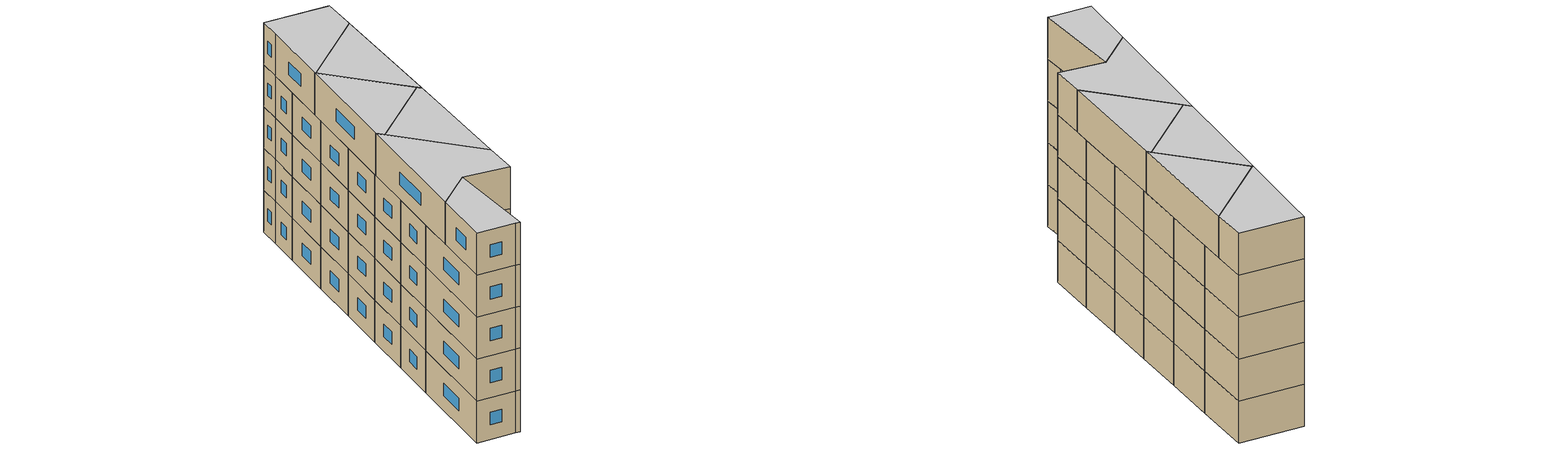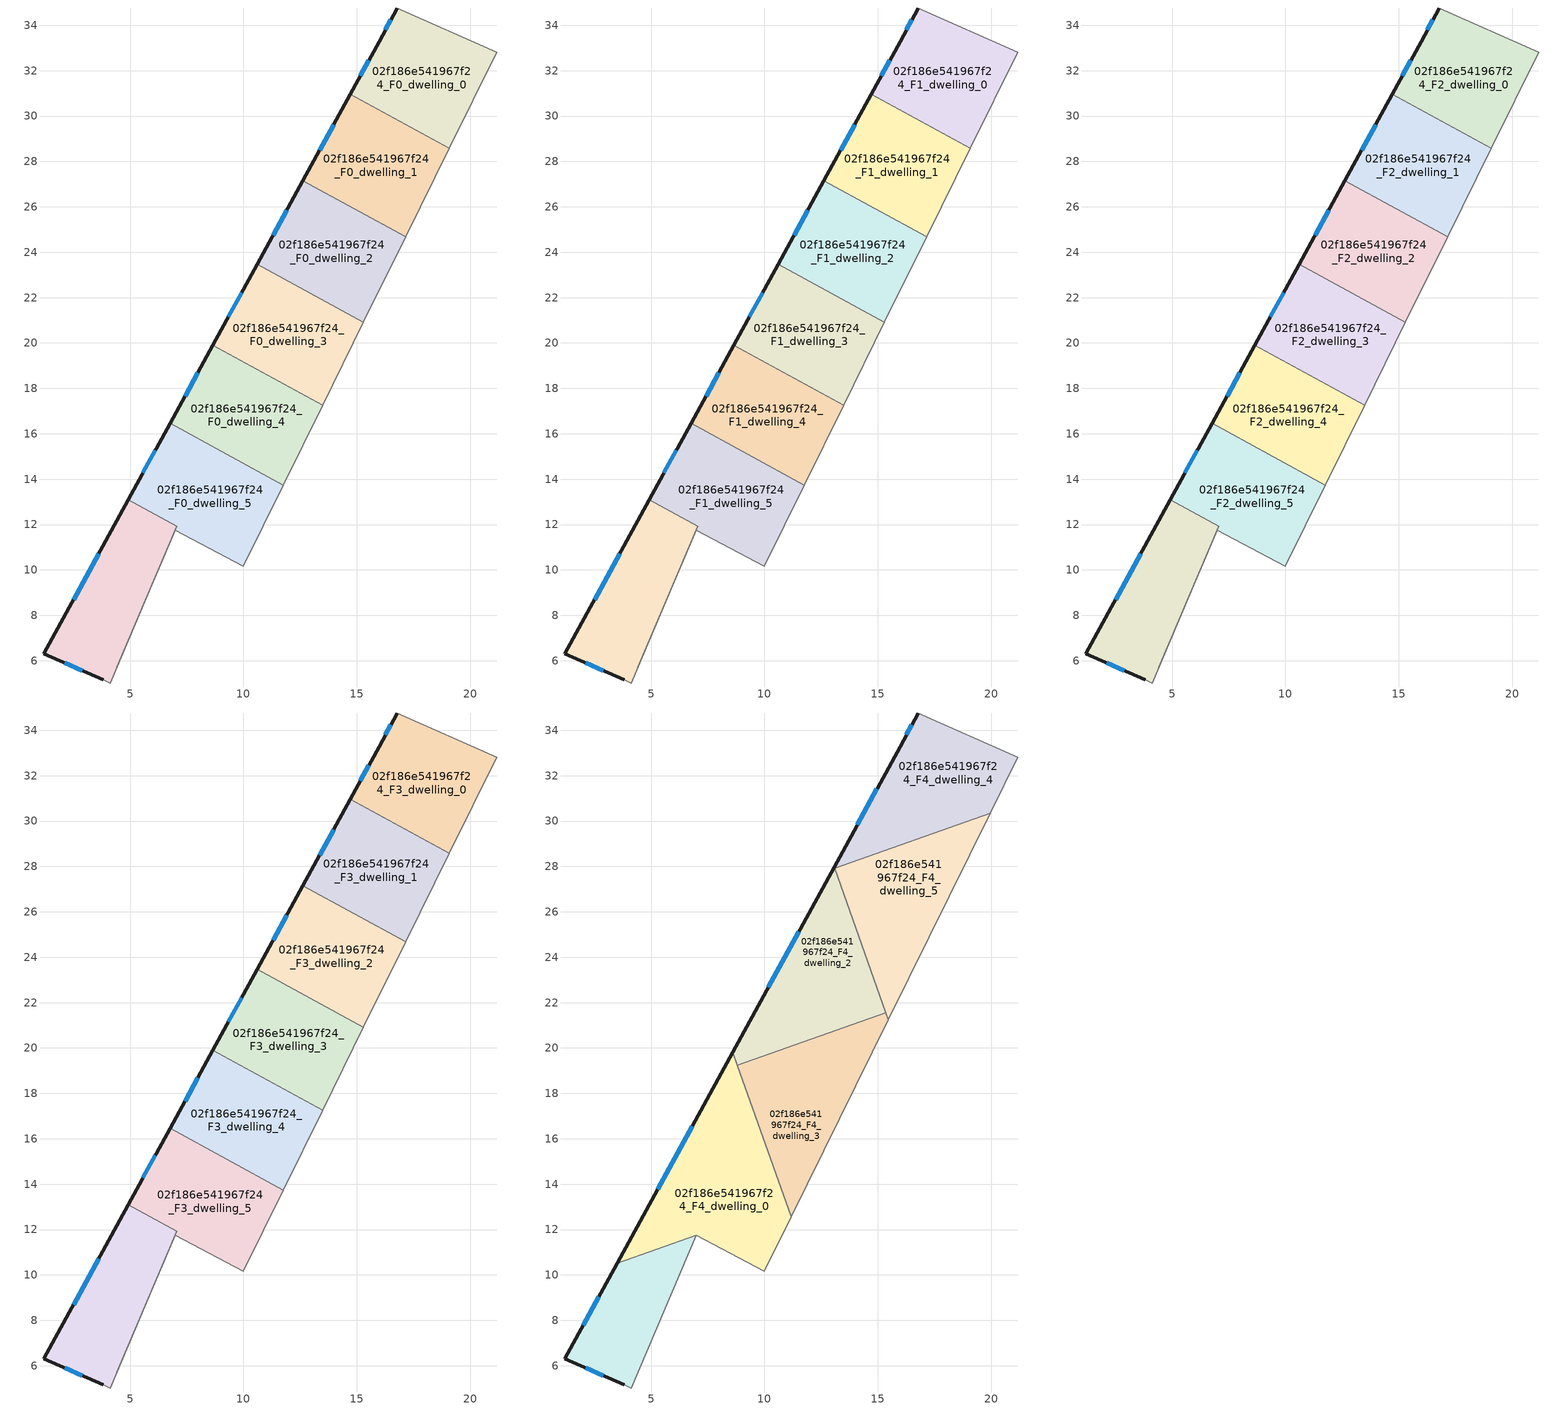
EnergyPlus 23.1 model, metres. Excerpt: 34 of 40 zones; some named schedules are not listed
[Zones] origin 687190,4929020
02f186e541967f24_F0_dwelling_0
 floor ground (EU_floor_Construction): 21.16,32.8 19.07,28.58 14.71,30.96 15.97,33.27 16.79,34.76 z0
 wall outside (EU_wall_Construction): 16.79,34.76 15.97,33.27 14.71,30.96 z0:3
 wall adiabatic (EU_wall_Construction): 19.07,28.58 21.16,32.8 16.79,34.76 z0:3
 wall to 02f186e541967f24_F0_dwelling_1 (EU_wall_Construction): 14.71,30.96 19.07,28.58 z0:3
 window (EU_Window_Construction): 15.53,32.46 15.15,31.77 / 16.5,34.24 16.26,33.8 z1.05:1.95
02f186e541967f24_F0_dwelling_1
 floor ground (EU_floor_Construction): 19.07,28.58 17.14,24.67 12.62,27.15 14.71,30.96 z0
 wall outside (EU_wall_Construction): 14.71,30.96 12.62,27.15 z0:3
 wall to 02f186e541967f24_F0_dwelling_2 (EU_wall_Construction): 12.62,27.15 17.14,24.67 z0:3
 wall adiabatic (EU_wall_Construction): 17.14,24.67 19.07,28.58 z0:3
 window (EU_Window_Construction): 13.98,29.63 13.35,28.49 z1.05:1.95
02f186e541967f24_F0_dwelling_2
 floor ground (EU_floor_Construction): 17.14,24.67 15.29,20.91 10.6,23.47 12.62,27.15 z0
 wall outside (EU_wall_Construction): 12.62,27.15 10.6,23.47 z0:3
 wall to 02f186e541967f24_F0_dwelling_3 (EU_wall_Construction): 10.6,23.47 15.29,20.91 z0:3
 wall adiabatic (EU_wall_Construction): 15.29,20.91 17.14,24.67 z0:3
 window (EU_Window_Construction): 11.91,25.86 11.31,24.76 z1.05:1.95
02f186e541967f24_F0_dwelling_3
 floor ground (EU_floor_Construction): 15.29,20.91 13.49,17.26 8.65,19.91 10.6,23.47 z0
 wall outside (EU_wall_Construction): 10.6,23.47 8.65,19.91 z0:3
 wall to 02f186e541967f24_F0_dwelling_4 (EU_wall_Construction): 8.65,19.91 13.49,17.26 z0:3
 wall adiabatic (EU_wall_Construction): 13.49,17.26 15.29,20.91 z0:3
 window (EU_Window_Construction): 9.92,22.22 9.34,21.15 z1.05:1.95
02f186e541967f24_F0_dwelling_4
 floor ground (EU_floor_Construction): 13.49,17.26 11.74,13.73 6.76,16.45 8.65,19.91 z0
 wall outside (EU_wall_Construction): 8.65,19.91 6.76,16.45 z0:3
 wall to 02f186e541967f24_F0_dwelling_5 (EU_wall_Construction): 6.76,16.45 11.74,13.73 z0:3
 wall adiabatic (EU_wall_Construction): 11.74,13.73 13.49,17.26 z0:3
 window (EU_Window_Construction): 7.99,18.69 7.43,17.66 z1.05:1.95
02f186e541967f24_F0_dwelling_5
 floor ground (EU_floor_Construction): 11.74,13.73 9.98,10.17 6.99,11.75 4.42,5.7 7.06,11.93 4.93,13.1 6.76,16.45 z0
 wall outside (EU_wall_Construction): 6.76,16.45 4.93,13.1 z0:3
 wall adiabatic (EU_wall_Construction): 7.06,11.93 4.41,5.71 / 4.42,5.7 6.99,11.75 9.98,10.17 11.74,13.73 z0:3
 wall to 02f186e541967f24_F0_dwelling_6 (EU_wall_Construction): 4.93,13.1 7.06,11.93 z0:3
 window (EU_Window_Construction): 6.12,15.28 5.57,14.27 z1.05:1.95
02f186e541967f24_F0_dwelling_6
 floor ground (EU_floor_Construction): 7.06,11.93 4.12,5.01 3.81,5.16 1.2,6.3 4.93,13.1 z0
 wall outside (EU_wall_Construction): 4.93,13.1 1.2,6.3 3.81,5.16 z0:3
 wall adiabatic (EU_wall_Construction): 3.81,5.16 4.12,5.01 7.06,11.93 z0:3
 window (EU_Window_Construction): 3.62,10.72 2.51,8.69 / 2.12,5.9 2.9,5.56 z1.05:1.95
02f186e541967f24_F1_dwelling_0
 floor to 02f186e541967f24_F0_dwelling_0 (EU_floor_Construction): 21.16,32.8 19.07,28.58 14.71,30.96 15.97,33.27 16.79,34.76 z3
 wall outside (EU_wall_Construction): 16.79,34.76 15.97,33.27 14.71,30.96 z3:6
 wall adiabatic (EU_wall_Construction): 19.07,28.58 21.16,32.8 16.79,34.76 z3:6
 wall to 02f186e541967f24_F1_dwelling_1 (EU_wall_Construction): 14.71,30.96 19.07,28.58 z3:6
 window (EU_Window_Construction): 15.53,32.46 15.15,31.77 / 16.5,34.24 16.26,33.8 z4.05:4.95
02f186e541967f24_F1_dwelling_1
 floor to 02f186e541967f24_F0_dwelling_1 (EU_floor_Construction): 19.07,28.58 17.14,24.67 12.62,27.15 14.71,30.96 z3
 wall outside (EU_wall_Construction): 14.71,30.96 12.62,27.15 z3:6
 wall to 02f186e541967f24_F1_dwelling_2 (EU_wall_Construction): 12.62,27.15 17.14,24.67 z3:6
 wall adiabatic (EU_wall_Construction): 17.14,24.67 19.07,28.58 z3:6
 window (EU_Window_Construction): 13.98,29.63 13.35,28.49 z4.05:4.95
02f186e541967f24_F1_dwelling_2
 floor to 02f186e541967f24_F0_dwelling_2 (EU_floor_Construction): 17.14,24.67 15.29,20.91 10.6,23.47 12.62,27.15 z3
 wall outside (EU_wall_Construction): 12.62,27.15 10.6,23.47 z3:6
 wall to 02f186e541967f24_F1_dwelling_3 (EU_wall_Construction): 10.6,23.47 15.29,20.91 z3:6
 wall adiabatic (EU_wall_Construction): 15.29,20.91 17.14,24.67 z3:6
 window (EU_Window_Construction): 11.91,25.86 11.31,24.76 z4.05:4.95
02f186e541967f24_F1_dwelling_3
 floor to 02f186e541967f24_F0_dwelling_3 (EU_floor_Construction): 15.29,20.91 13.49,17.26 8.65,19.91 10.6,23.47 z3
 wall outside (EU_wall_Construction): 10.6,23.47 8.65,19.91 z3:6
 wall to 02f186e541967f24_F1_dwelling_4 (EU_wall_Construction): 8.65,19.91 13.49,17.26 z3:6
 wall adiabatic (EU_wall_Construction): 13.49,17.26 15.29,20.91 z3:6
 window (EU_Window_Construction): 9.92,22.22 9.34,21.15 z4.05:4.95
02f186e541967f24_F1_dwelling_4
 floor to 02f186e541967f24_F0_dwelling_4 (EU_floor_Construction): 13.49,17.26 11.74,13.73 6.76,16.45 8.65,19.91 z3
 wall outside (EU_wall_Construction): 8.65,19.91 6.76,16.45 z3:6
 wall to 02f186e541967f24_F1_dwelling_5 (EU_wall_Construction): 6.76,16.45 11.74,13.73 z3:6
 wall adiabatic (EU_wall_Construction): 11.74,13.73 13.49,17.26 z3:6
 window (EU_Window_Construction): 7.99,18.69 7.43,17.66 z4.05:4.95
02f186e541967f24_F1_dwelling_5
 floor to 02f186e541967f24_F0_dwelling_5 (EU_floor_Construction): 11.74,13.73 9.98,10.17 6.99,11.75 4.41,5.71 7.06,11.93 4.93,13.1 6.76,16.45 z3
 wall outside (EU_wall_Construction): 6.76,16.45 4.93,13.1 z3:6
 wall adiabatic (EU_wall_Construction): 7.06,11.93 4.41,5.71 / 4.42,5.7 6.99,11.75 9.98,10.17 11.74,13.73 z3:6
 wall to 02f186e541967f24_F1_dwelling_6 (EU_wall_Construction): 4.93,13.1 7.06,11.93 z3:6
 window (EU_Window_Construction): 6.12,15.28 5.57,14.27 z4.05:4.95
02f186e541967f24_F1_dwelling_6
 floor to 02f186e541967f24_F0_dwelling_6 (EU_floor_Construction): 7.06,11.93 4.12,5.01 3.81,5.16 1.2,6.3 4.93,13.1 z3
 wall outside (EU_wall_Construction): 4.93,13.1 1.2,6.3 3.81,5.16 z3:6
 wall adiabatic (EU_wall_Construction): 3.81,5.16 4.12,5.01 7.06,11.93 z3:6
 window (EU_Window_Construction): 3.62,10.72 2.51,8.69 / 2.12,5.9 2.9,5.56 z4.05:4.95
02f186e541967f24_F2_dwelling_0
 floor to 02f186e541967f24_F1_dwelling_0 (EU_floor_Construction): 21.16,32.8 19.07,28.58 14.71,30.96 15.97,33.27 16.79,34.76 z6
 wall outside (EU_wall_Construction): 16.79,34.76 15.97,33.27 14.71,30.96 z6:9
 wall adiabatic (EU_wall_Construction): 19.07,28.58 21.16,32.8 16.79,34.76 z6:9
 wall to 02f186e541967f24_F2_dwelling_1 (EU_wall_Construction): 14.71,30.96 19.07,28.58 z6:9
 window (EU_Window_Construction): 15.53,32.46 15.15,31.77 / 16.5,34.24 16.26,33.8 z7.05:7.95
02f186e541967f24_F2_dwelling_1
 floor to 02f186e541967f24_F1_dwelling_1 (EU_floor_Construction): 19.07,28.58 17.14,24.67 12.62,27.15 14.71,30.96 z6
 wall outside (EU_wall_Construction): 14.71,30.96 12.62,27.15 z6:9
 wall to 02f186e541967f24_F2_dwelling_2 (EU_wall_Construction): 12.62,27.15 17.14,24.67 z6:9
 wall adiabatic (EU_wall_Construction): 17.14,24.67 19.07,28.58 z6:9
 window (EU_Window_Construction): 13.98,29.63 13.35,28.49 z7.05:7.95
02f186e541967f24_F2_dwelling_2
 floor to 02f186e541967f24_F1_dwelling_2 (EU_floor_Construction): 17.14,24.67 15.29,20.91 10.6,23.47 12.62,27.15 z6
 wall outside (EU_wall_Construction): 12.62,27.15 10.6,23.47 z6:9
 wall to 02f186e541967f24_F2_dwelling_3 (EU_wall_Construction): 10.6,23.47 15.29,20.91 z6:9
 wall adiabatic (EU_wall_Construction): 15.29,20.91 17.14,24.67 z6:9
 window (EU_Window_Construction): 11.91,25.86 11.31,24.76 z7.05:7.95
02f186e541967f24_F2_dwelling_3
 floor to 02f186e541967f24_F1_dwelling_3 (EU_floor_Construction): 15.29,20.91 13.49,17.26 8.65,19.91 10.6,23.47 z6
 wall outside (EU_wall_Construction): 10.6,23.47 8.65,19.91 z6:9
 wall to 02f186e541967f24_F2_dwelling_4 (EU_wall_Construction): 8.65,19.91 13.49,17.26 z6:9
 wall adiabatic (EU_wall_Construction): 13.49,17.26 15.29,20.91 z6:9
 window (EU_Window_Construction): 9.92,22.22 9.34,21.15 z7.05:7.95
02f186e541967f24_F2_dwelling_4
 floor to 02f186e541967f24_F1_dwelling_4 (EU_floor_Construction): 13.49,17.26 11.74,13.73 6.76,16.45 8.65,19.91 z6
 wall outside (EU_wall_Construction): 8.65,19.91 6.76,16.45 z6:9
 wall to 02f186e541967f24_F2_dwelling_5 (EU_wall_Construction): 6.76,16.45 11.74,13.73 z6:9
 wall adiabatic (EU_wall_Construction): 11.74,13.73 13.49,17.26 z6:9
 window (EU_Window_Construction): 7.99,18.69 7.43,17.66 z7.05:7.95
02f186e541967f24_F2_dwelling_5
 floor to 02f186e541967f24_F1_dwelling_5 (EU_floor_Construction): 11.74,13.73 9.98,10.17 6.99,11.75 4.41,5.71 7.06,11.93 4.93,13.1 6.76,16.45 z6
 wall outside (EU_wall_Construction): 6.76,16.45 4.93,13.1 z6:9
 wall adiabatic (EU_wall_Construction): 7.06,11.93 4.41,5.71 / 4.42,5.7 6.99,11.75 9.98,10.17 11.74,13.73 z6:9
 wall to 02f186e541967f24_F2_dwelling_6 (EU_wall_Construction): 4.93,13.1 7.06,11.93 z6:9
 window (EU_Window_Construction): 6.12,15.28 5.57,14.27 z7.05:7.95
02f186e541967f24_F2_dwelling_6
 floor to 02f186e541967f24_F1_dwelling_6 (EU_floor_Construction): 7.06,11.93 4.12,5.01 3.81,5.16 1.2,6.3 4.93,13.1 z6
 wall outside (EU_wall_Construction): 4.93,13.1 1.2,6.3 3.81,5.16 z6:9
 wall adiabatic (EU_wall_Construction): 3.81,5.16 4.12,5.01 7.06,11.93 z6:9
 window (EU_Window_Construction): 3.62,10.72 2.51,8.69 / 2.12,5.9 2.9,5.56 z7.05:7.95
02f186e541967f24_F3_dwelling_0
 floor to 02f186e541967f24_F2_dwelling_0 (EU_floor_Construction): 21.16,32.8 19.07,28.58 14.71,30.96 15.97,33.27 16.79,34.76 z9
 wall outside (EU_wall_Construction): 16.79,34.76 15.97,33.27 14.71,30.96 z9:12
 wall adiabatic (EU_wall_Construction): 19.07,28.58 21.16,32.8 16.79,34.76 z9:12
 wall to 02f186e541967f24_F3_dwelling_1 (EU_wall_Construction): 14.71,30.96 19.07,28.58 z9:12
 window (EU_Window_Construction): 15.53,32.46 15.15,31.77 / 16.5,34.24 16.26,33.8 z10.05:10.95
02f186e541967f24_F3_dwelling_1
 floor to 02f186e541967f24_F2_dwelling_1 (EU_floor_Construction): 19.07,28.58 17.14,24.67 12.62,27.15 14.71,30.96 z9
 wall outside (EU_wall_Construction): 14.71,30.96 12.62,27.15 z9:12
 wall to 02f186e541967f24_F3_dwelling_2 (EU_wall_Construction): 12.62,27.15 17.14,24.67 z9:12
 wall adiabatic (EU_wall_Construction): 17.14,24.67 19.07,28.58 z9:12
 window (EU_Window_Construction): 13.98,29.63 13.35,28.49 z10.05:10.95
 ceiling adiabatic (EU_roof_Construction): 17.14,24.67 19.07,28.58 17.46,29.46 13.09,27.92 13.54,26.65 z12
02f186e541967f24_F3_dwelling_2
 floor to 02f186e541967f24_F2_dwelling_2 (EU_floor_Construction): 17.14,24.67 15.29,20.91 10.6,23.47 12.62,27.15 z9
 wall outside (EU_wall_Construction): 12.62,27.15 10.6,23.47 z9:12
 wall to 02f186e541967f24_F3_dwelling_3 (EU_wall_Construction): 10.6,23.47 15.29,20.91 z9:12
 wall adiabatic (EU_wall_Construction): 15.29,20.91 17.14,24.67 z9:12
 window (EU_Window_Construction): 11.91,25.86 11.31,24.76 z10.05:10.95
02f186e541967f24_F3_dwelling_3
 floor to 02f186e541967f24_F2_dwelling_3 (EU_floor_Construction): 15.29,20.91 13.49,17.26 8.65,19.91 10.6,23.47 z9
 wall outside (EU_wall_Construction): 10.6,23.47 8.65,19.91 z9:12
 wall to 02f186e541967f24_F3_dwelling_4 (EU_wall_Construction): 8.65,19.91 13.49,17.26 z9:12
 wall adiabatic (EU_wall_Construction): 13.49,17.26 15.29,20.91 z9:12
 window (EU_Window_Construction): 9.92,22.22 9.34,21.15 z10.05:10.95
02f186e541967f24_F3_dwelling_4
 floor to 02f186e541967f24_F2_dwelling_4 (EU_floor_Construction): 13.49,17.26 11.74,13.73 6.76,16.45 8.65,19.91 z9
 wall outside (EU_wall_Construction): 8.65,19.91 6.76,16.45 z9:12
 wall to 02f186e541967f24_F3_dwelling_5 (EU_wall_Construction): 6.76,16.45 11.74,13.73 z9:12
 wall adiabatic (EU_wall_Construction): 11.74,13.73 13.49,17.26 z9:12
 window (EU_Window_Construction): 7.99,18.69 7.43,17.66 z10.05:10.95
02f186e541967f24_F3_dwelling_5
 floor to 02f186e541967f24_F2_dwelling_5 (EU_floor_Construction): 11.74,13.73 9.98,10.17 6.99,11.75 4.41,5.71 7.06,11.93 4.93,13.1 6.76,16.45 z9
 wall outside (EU_wall_Construction): 6.76,16.45 4.93,13.1 z9:12
 wall adiabatic (EU_wall_Construction): 7.06,11.93 4.41,5.71 / 4.42,5.7 6.99,11.75 9.98,10.17 11.74,13.73 z9:12
 wall to 02f186e541967f24_F3_dwelling_6 (EU_wall_Construction): 4.93,13.1 7.06,11.93 z9:12
 window (EU_Window_Construction): 6.12,15.28 5.57,14.27 z10.05:10.95
02f186e541967f24_F3_dwelling_6
 floor to 02f186e541967f24_F2_dwelling_6 (EU_floor_Construction): 7.06,11.93 4.12,5.01 3.81,5.16 1.2,6.3 4.93,13.1 z9
 wall outside (EU_wall_Construction): 4.93,13.1 1.2,6.3 3.81,5.16 z9:12
 wall adiabatic (EU_wall_Construction): 3.81,5.16 4.12,5.01 7.06,11.93 z9:12
 window (EU_Window_Construction): 3.62,10.72 2.51,8.69 / 2.12,5.9 2.9,5.56 z10.05:10.95
02f186e541967f24_F4_dwelling_0
 floor to 02f186e541967f24_F3_dwelling_5 (EU_floor_Construction): 10.53,14.39 11.17,12.57 9.98,10.17 6.99,11.75 7.06,11.93 4.93,13.1 6.76,16.45 z12
 floor to 02f186e541967f24_F3_dwelling_6 (EU_floor_Construction): 7.06,11.93 6.99,11.74 3.51,10.51 4.93,13.1 z12
 floor to 02f186e541967f24_F3_dwelling_4 (EU_floor_Construction): 8.61,19.82 10.53,14.39 6.76,16.45 z12
 wall outside (EU_wall_Construction): 8.6,19.82 3.51,10.51 z12:15
 wall adiabatic (EU_wall_Construction): 6.99,11.75 9.98,10.17 11.17,12.57 z12:15
 wall to 02f186e541967f24_F4_dwelling_1 (EU_wall_Construction): 3.51,10.51 6.99,11.75 z12:15
 wall to 02f186e541967f24_F4_dwelling_3 (EU_wall_Construction): 11.17,12.57 8.81,19.24 z12:15
 wall to 02f186e541967f24_F4_dwelling_2 (EU_wall_Construction): 8.81,19.25 8.6,19.82 z12:15
 window (EU_Window_Construction): 6.82,16.55 5.3,13.77 z13.05:13.95
 ceiling to 02f186e541967f24_F5_dwelling_0 (EU_floor_Construction): 9.98,10.17 11.17,12.57 8.6,19.82 3.51,10.51 6.99,11.75 z15
02f186e541967f24_F4_dwelling_1
 floor outside (EU_floor_Construction): 6.99,11.75 4.12,5.01 5.55,8.37 z12
 floor to 02f186e541967f24_F3_dwelling_6 (EU_floor_Construction): 6.99,11.74 4.12,5.01 3.81,5.16 1.2,6.3 3.51,10.51 z12
 wall outside (EU_wall_Construction): 3.51,10.51 1.2,6.3 3.81,5.16 z12:15
 wall adiabatic (EU_wall_Construction): 3.81,5.16 4.12,5.01 6.99,11.75 z12:15
 window (EU_Window_Construction): 2.7,9.04 2.01,7.78 / 2.12,5.9 2.9,5.56 z13.05:13.95
 ceiling to 02f186e541967f24_F5_dwelling_1 (EU_floor_Construction): 4.12,5.01 6.99,11.75 3.51,10.51 1.2,6.3 3.81,5.16 z15
02f186e541967f24_F4_dwelling_2
 floor to 02f186e541967f24_F3_dwelling_2 (EU_floor_Construction): 13.54,26.65 15.34,21.56 14.58,21.29 10.6,23.47 12.62,27.15 z12
 floor to 02f186e541967f24_F3_dwelling_3 (EU_floor_Construction): 14.58,21.29 9.45,19.47 8.65,19.91 10.6,23.47 z12
 floor to 02f186e541967f24_F3_dwelling_1 (EU_floor_Construction): 13.09,27.92 13.54,26.65 12.62,27.15 13.07,27.97 z12
 floor to 02f186e541967f24_F3_dwelling_4 (EU_floor_Construction): 9.45,19.47 8.81,19.25 8.61,19.82 8.65,19.91 z12
 wall outside (EU_wall_Construction): 13.07,27.97 8.6,19.82 z12:15
 wall to 02f186e541967f24_F4_dwelling_3 (EU_wall_Construction): 8.81,19.25 15.34,21.56 z12:15
 wall to 02f186e541967f24_F4_dwelling_5 (EU_wall_Construction): 15.34,21.56 13.09,27.92 z12:15
 wall to 02f186e541967f24_F4_dwelling_4 (EU_wall_Construction): 13.09,27.92 13.07,27.97 z12:15
 window (EU_Window_Construction): 11.51,25.11 10.17,22.68 z13.05:13.95
 ceiling to 02f186e541967f24_F5_dwelling_2 (EU_floor_Construction): 15.34,21.56 13.07,27.97 8.6,19.82 8.81,19.25 z15
02f186e541967f24_F4_dwelling_3
 floor to 02f186e541967f24_F3_dwelling_3 (EU_floor_Construction): 15.28,20.91 13.49,17.26 9.45,19.47 14.58,21.29 z12
 floor to 02f186e541967f24_F3_dwelling_4 (EU_floor_Construction): 13.49,17.26 11.74,13.73 10.53,14.39 8.81,19.25 9.45,19.47 z12
 floor to 02f186e541967f24_F3_dwelling_2 (EU_floor_Construction): 15.34,21.56 15.45,21.25 15.28,20.91 14.58,21.29 z12
 floor to 02f186e541967f24_F3_dwelling_5 (EU_floor_Construction): 11.74,13.73 11.17,12.57 10.53,14.39 z12
 wall adiabatic (EU_wall_Construction): 11.17,12.57 15.45,21.25 z12:15
 wall to 02f186e541967f24_F4_dwelling_5 (EU_wall_Construction): 15.45,21.25 15.34,21.56 z12:15
 ceiling to 02f186e541967f24_F5_dwelling_3 (EU_floor_Construction): 11.17,12.57 15.45,21.25 15.34,21.56 8.81,19.25 z15
02f186e541967f24_F4_dwelling_4
 floor to 02f186e541967f24_F3_dwelling_0 (EU_floor_Construction): 21.16,32.8 19.94,30.34 17.46,29.46 14.71,30.96 15.97,33.27 16.79,34.76 z12
 floor to 02f186e541967f24_F3_dwelling_1 (EU_floor_Construction): 17.46,29.46 13.09,27.92 13.07,27.97 14.71,30.96 z12
 wall outside (EU_wall_Construction): 16.79,34.76 15.97,33.27 13.07,27.97 z12:15
 wall to 02f186e541967f24_F4_dwelling_5 (EU_wall_Construction): 13.09,27.92 19.94,30.34 z12:15
 wall adiabatic (EU_wall_Construction): 19.94,30.34 21.16,32.8 16.79,34.76 z12:15
 window (EU_Window_Construction): 14.96,31.42 14.09,29.83 / 16.5,34.24 16.26,33.8 z13.05:13.95
 ceiling to 02f186e541967f24_F5_dwelling_4 (EU_floor_Construction): 19.94,30.34 21.16,32.8 16.79,34.76 15.97,33.27 13.07,27.97 13.09,27.92 z15
02f186e541967f24_F4_dwelling_5
 floor to 02f186e541967f24_F3_dwelling_0 (EU_floor_Construction): 19.94,30.34 19.07,28.58 17.46,29.46 z12
 floor to 02f186e541967f24_F3_dwelling_2 (EU_floor_Construction): 17.14,24.67 15.45,21.25 13.54,26.65 z12
 floor adiabatic (EU_floor_Construction): 19.94,30.34 17.14,24.67 13.54,26.65 13.09,27.92 17.46,29.46 19.07,28.58 z12
 wall adiabatic (EU_wall_Construction): 15.45,21.25 19.94,30.34 z12:15
 ceiling to 02f186e541967f24_F5_dwelling_5 (EU_floor_Construction): 15.45,21.25 19.94,30.34 13.09,27.92 z15
[Building]
EU S2 Campaign: North Axis=0; Terrain=City; Solar Distribution=FullExterior
[Site:Location]
Bologna: Latitude=44.5; Longitude=11.25; Time Zone=1; Elevation=37
[SizingPeriod:WeatherFileDays]
AnnualSizingPeriod: Begin Month=1; Begin Day of Month=1; End Month=12; End Day of Month=31; Day of Week for Start Day=Monday; Use Weather File Daylight Saving Period=No; Use Weather File Rain and Snow Indicators=No
[MATERIAL]
EU_InternalMass_Material: Roughness=MediumRough; Thickness=0.1; Conductivity=1; Density=1800; Specific Heat=900; Thermal Absorptance=0.9; Solar Absorptance=0.7; Visible Absorptance=0.7
[MATERIAL:NOMASS] Roughness=MediumRough; Thermal Absorptance=0.9; Solar Absorptance=0.7; Visible Absorptance=0.7
Name | Thermal Resistance
EU_wall_NoMass | 0.890213
EU_roof_NoMass | 0.636128
EU_floor_NoMass | 0.79516
[WINDOWMATERIAL:SIMPLEGLAZINGSYSTEM]
EU_Window_SimpleGlazing: UFactor=4.49146; Solar Heat Gain Coefficient=0.85; Visible Transmittance=0.85
[CONSTRUCTION]
EU_wall_Construction: EU_wall_NoMass
EU_roof_Construction: EU_roof_NoMass
EU_floor_Construction: EU_floor_NoMass
EU_InternalMass_Construction: EU_InternalMass_Material
EU_Window_Construction: EU_Window_SimpleGlazing
[ZONE] Type=1; Multiplier=1; Ceiling Height=autocalculate; Floor Area=autocalculate; Part of Total Floor Area=Yes
Name | Volume
02f186e541967f24_F0_dwelling_0; 02f186e541967f24_F1_dwelling_0; 02f186e541967f24_F2_dwelling_0; 02f186e541967f24_F3_dwelling_0 | 66.0681
02f186e541967f24_F4_dwelling_0 | 101.42
02f186e541967f24_F0_dwelling_1; 02f186e541967f24_F1_dwelling_1; 02f186e541967f24_F2_dwelling_1; 02f186e541967f24_F3_dwelling_1 | 66.0703
02f186e541967f24_F4_dwelling_1 | 52.7461
02f186e541967f24_F0_dwelling_2; 02f186e541967f24_F1_dwelling_2; 02f186e541967f24_F2_dwelling_2; 02f186e541967f24_F3_dwelling_2 | 66.0637
02f186e541967f24_F4_dwelling_2 | 77.0881
02f186e541967f24_F0_dwelling_3; 02f186e541967f24_F1_dwelling_3; 02f186e541967f24_F2_dwelling_3; 02f186e541967f24_F3_dwelling_3 | 66.0688
02f186e541967f24_F4_dwelling_3 | 77.0808
02f186e541967f24_F0_dwelling_4; 02f186e541967f24_F1_dwelling_4; 02f186e541967f24_F2_dwelling_4; 02f186e541967f24_F3_dwelling_4 | 66.0754
02f186e541967f24_F4_dwelling_4 | 77.0764
02f186e541967f24_F0_dwelling_5 | 67.8464
02f186e541967f24_F1_dwelling_5; 02f186e541967f24_F2_dwelling_5; 02f186e541967f24_F3_dwelling_5 | 67.8889
02f186e541967f24_F4_dwelling_5 | 77.0984
02f186e541967f24_F0_dwelling_6; 02f186e541967f24_F1_dwelling_6; 02f186e541967f24_F2_dwelling_6; 02f186e541967f24_F3_dwelling_6 | 64.2905
[INTERNALMASS] Construction=EU_InternalMass_Construction
Name | Zone or ZoneList | Surface Area
02f186e541967f24_F0_dwelling_0_EU_InternalMass | 02f186e541967f24_F0_dwelling_0 | 22.0226
02f186e541967f24_F0_dwelling_1_EU_InternalMass | 02f186e541967f24_F0_dwelling_1 | 22.0237
02f186e541967f24_F0_dwelling_2_EU_InternalMass | 02f186e541967f24_F0_dwelling_2 | 22.0212
02f186e541967f24_F0_dwelling_3_EU_InternalMass | 02f186e541967f24_F0_dwelling_3 | 22.0231
02f186e541967f24_F0_dwelling_4_EU_InternalMass | 02f186e541967f24_F0_dwelling_4 | 22.0247
02f186e541967f24_F0_dwelling_5_EU_InternalMass | 02f186e541967f24_F0_dwelling_5 | 22.6337
02f186e541967f24_F0_dwelling_6_EU_InternalMass | 02f186e541967f24_F0_dwelling_6 | 21.4133
02f186e541967f24_F1_dwelling_0_EU_InternalMass | 02f186e541967f24_F1_dwelling_0 | 22.0226
02f186e541967f24_F1_dwelling_1_EU_InternalMass | 02f186e541967f24_F1_dwelling_1 | 22.0237
02f186e541967f24_F1_dwelling_2_EU_InternalMass | 02f186e541967f24_F1_dwelling_2 | 22.0212
02f186e541967f24_F1_dwelling_3_EU_InternalMass | 02f186e541967f24_F1_dwelling_3 | 22.0231
02f186e541967f24_F1_dwelling_4_EU_InternalMass | 02f186e541967f24_F1_dwelling_4 | 22.0247
02f186e541967f24_F1_dwelling_5_EU_InternalMass | 02f186e541967f24_F1_dwelling_5 | 22.6337
02f186e541967f24_F1_dwelling_6_EU_InternalMass | 02f186e541967f24_F1_dwelling_6 | 21.4133
02f186e541967f24_F2_dwelling_0_EU_InternalMass | 02f186e541967f24_F2_dwelling_0 | 22.0226
02f186e541967f24_F2_dwelling_1_EU_InternalMass | 02f186e541967f24_F2_dwelling_1 | 22.0237
02f186e541967f24_F2_dwelling_2_EU_InternalMass | 02f186e541967f24_F2_dwelling_2 | 22.0212
02f186e541967f24_F2_dwelling_3_EU_InternalMass | 02f186e541967f24_F2_dwelling_3 | 22.0231
02f186e541967f24_F2_dwelling_4_EU_InternalMass | 02f186e541967f24_F2_dwelling_4 | 22.0247
02f186e541967f24_F2_dwelling_5_EU_InternalMass | 02f186e541967f24_F2_dwelling_5 | 22.6337
02f186e541967f24_F2_dwelling_6_EU_InternalMass | 02f186e541967f24_F2_dwelling_6 | 21.4133
02f186e541967f24_F3_dwelling_0_EU_InternalMass | 02f186e541967f24_F3_dwelling_0 | 22.0226
02f186e541967f24_F3_dwelling_1_EU_InternalMass | 02f186e541967f24_F3_dwelling_1 | 22.0237
02f186e541967f24_F3_dwelling_2_EU_InternalMass | 02f186e541967f24_F3_dwelling_2 | 22.0212
02f186e541967f24_F3_dwelling_3_EU_InternalMass | 02f186e541967f24_F3_dwelling_3 | 22.0231
02f186e541967f24_F3_dwelling_4_EU_InternalMass | 02f186e541967f24_F3_dwelling_4 | 22.0247
02f186e541967f24_F3_dwelling_5_EU_InternalMass | 02f186e541967f24_F3_dwelling_5 | 22.6337
02f186e541967f24_F3_dwelling_6_EU_InternalMass | 02f186e541967f24_F3_dwelling_6 | 21.4133
02f186e541967f24_F4_dwelling_0_EU_InternalMass | 02f186e541967f24_F4_dwelling_0 | 33.8061
02f186e541967f24_F4_dwelling_1_EU_InternalMass | 02f186e541967f24_F4_dwelling_1 | 17.5818
02f186e541967f24_F4_dwelling_2_EU_InternalMass | 02f186e541967f24_F4_dwelling_2 | 25.6963
02f186e541967f24_F4_dwelling_3_EU_InternalMass | 02f186e541967f24_F4_dwelling_3 | 25.6934
02f186e541967f24_F4_dwelling_4_EU_InternalMass | 02f186e541967f24_F4_dwelling_4 | 25.6924
02f186e541967f24_F4_dwelling_5_EU_InternalMass | 02f186e541967f24_F4_dwelling_5 | 25.6997
[OTHEREQUIPMENT] Fuel Type=Electricity; Design Level Calculation Method=Watts/Area; Power per Zone Floor Area=1; Fraction Latent=0; Fraction Radiant=0; Fraction Lost=0; Carbon Dioxide Generation Rate=0; EndUse Subcategory=EU_Step8_InternalGains
Name | Zone or ZoneList or Space or SpaceList | Schedule
EU_Step8_InternalGain_02f186e541967f24_F0_dwelling_0_f000 | 02f186e541967f24_F0_dwelling_0 | EU_Step8_GainSchedule_02f186e541967f24_F0_dwelling_0_f000
EU_Step8_InternalGain_02f186e541967f24_F0_dwelling_1_f000 | 02f186e541967f24_F0_dwelling_1 | EU_Step8_GainSchedule_02f186e541967f24_F0_dwelling_1_f000
EU_Step8_InternalGain_02f186e541967f24_F0_dwelling_2_f000 | 02f186e541967f24_F0_dwelling_2 | EU_Step8_GainSchedule_02f186e541967f24_F0_dwelling_2_f000
EU_Step8_InternalGain_02f186e541967f24_F0_dwelling_3_f000 | 02f186e541967f24_F0_dwelling_3 | EU_Step8_GainSchedule_02f186e541967f24_F0_dwelling_3_f000
EU_Step8_InternalGain_02f186e541967f24_F0_dwelling_4_f000 | 02f186e541967f24_F0_dwelling_4 | EU_Step8_GainSchedule_02f186e541967f24_F0_dwelling_4_f000
EU_Step8_InternalGain_02f186e541967f24_F0_dwelling_5_f000 | 02f186e541967f24_F0_dwelling_5 | EU_Step8_GainSchedule_02f186e541967f24_F0_dwelling_5_f000
EU_Step8_InternalGain_02f186e541967f24_F0_dwelling_6_f000 | 02f186e541967f24_F0_dwelling_6 | EU_Step8_GainSchedule_02f186e541967f24_F0_dwelling_6_f000
EU_Step8_InternalGain_02f186e541967f24_F1_dwelling_0_f000 | 02f186e541967f24_F1_dwelling_0 | EU_Step8_GainSchedule_02f186e541967f24_F1_dwelling_0_f000
EU_Step8_InternalGain_02f186e541967f24_F1_dwelling_1_f000 | 02f186e541967f24_F1_dwelling_1 | EU_Step8_GainSchedule_02f186e541967f24_F1_dwelling_1_f000
EU_Step8_InternalGain_02f186e541967f24_F1_dwelling_2_f000 | 02f186e541967f24_F1_dwelling_2 | EU_Step8_GainSchedule_02f186e541967f24_F1_dwelling_2_f000
EU_Step8_InternalGain_02f186e541967f24_F1_dwelling_3_f000 | 02f186e541967f24_F1_dwelling_3 | EU_Step8_GainSchedule_02f186e541967f24_F1_dwelling_3_f000
EU_Step8_InternalGain_02f186e541967f24_F1_dwelling_4_f000 | 02f186e541967f24_F1_dwelling_4 | EU_Step8_GainSchedule_02f186e541967f24_F1_dwelling_4_f000
EU_Step8_InternalGain_02f186e541967f24_F1_dwelling_5_f000 | 02f186e541967f24_F1_dwelling_5 | EU_Step8_GainSchedule_02f186e541967f24_F1_dwelling_5_f000
EU_Step8_InternalGain_02f186e541967f24_F1_dwelling_6_f000 | 02f186e541967f24_F1_dwelling_6 | EU_Step8_GainSchedule_02f186e541967f24_F1_dwelling_6_f000
EU_Step8_InternalGain_02f186e541967f24_F2_dwelling_0_f000 | 02f186e541967f24_F2_dwelling_0 | EU_Step8_GainSchedule_02f186e541967f24_F2_dwelling_0_f000
EU_Step8_InternalGain_02f186e541967f24_F2_dwelling_1_f000 | 02f186e541967f24_F2_dwelling_1 | EU_Step8_GainSchedule_02f186e541967f24_F2_dwelling_1_f000
EU_Step8_InternalGain_02f186e541967f24_F2_dwelling_2_f000 | 02f186e541967f24_F2_dwelling_2 | EU_Step8_GainSchedule_02f186e541967f24_F2_dwelling_2_f000
EU_Step8_InternalGain_02f186e541967f24_F2_dwelling_3_f000 | 02f186e541967f24_F2_dwelling_3 | EU_Step8_GainSchedule_02f186e541967f24_F2_dwelling_3_f000
EU_Step8_InternalGain_02f186e541967f24_F2_dwelling_4_f000 | 02f186e541967f24_F2_dwelling_4 | EU_Step8_GainSchedule_02f186e541967f24_F2_dwelling_4_f000
EU_Step8_InternalGain_02f186e541967f24_F2_dwelling_5_f000 | 02f186e541967f24_F2_dwelling_5 | EU_Step8_GainSchedule_02f186e541967f24_F2_dwelling_5_f000
EU_Step8_InternalGain_02f186e541967f24_F2_dwelling_6_f000 | 02f186e541967f24_F2_dwelling_6 | EU_Step8_GainSchedule_02f186e541967f24_F2_dwelling_6_f000
EU_Step8_InternalGain_02f186e541967f24_F3_dwelling_0_f000 | 02f186e541967f24_F3_dwelling_0 | EU_Step8_GainSchedule_02f186e541967f24_F3_dwelling_0_f000
EU_Step8_InternalGain_02f186e541967f24_F3_dwelling_1_f000 | 02f186e541967f24_F3_dwelling_1 | EU_Step8_GainSchedule_02f186e541967f24_F3_dwelling_1_f000
EU_Step8_InternalGain_02f186e541967f24_F3_dwelling_2_f000 | 02f186e541967f24_F3_dwelling_2 | EU_Step8_GainSchedule_02f186e541967f24_F3_dwelling_2_f000
EU_Step8_InternalGain_02f186e541967f24_F3_dwelling_3_f000 | 02f186e541967f24_F3_dwelling_3 | EU_Step8_GainSchedule_02f186e541967f24_F3_dwelling_3_f000
EU_Step8_InternalGain_02f186e541967f24_F3_dwelling_4_f000 | 02f186e541967f24_F3_dwelling_4 | EU_Step8_GainSchedule_02f186e541967f24_F3_dwelling_4_f000
EU_Step8_InternalGain_02f186e541967f24_F3_dwelling_5_f000 | 02f186e541967f24_F3_dwelling_5 | EU_Step8_GainSchedule_02f186e541967f24_F3_dwelling_5_f000
EU_Step8_InternalGain_02f186e541967f24_F3_dwelling_6_f000 | 02f186e541967f24_F3_dwelling_6 | EU_Step8_GainSchedule_02f186e541967f24_F3_dwelling_6_f000
EU_Step8_InternalGain_02f186e541967f24_F4_dwelling_0_f000 | 02f186e541967f24_F4_dwelling_0 | EU_Step8_GainSchedule_02f186e541967f24_F4_dwelling_0_f000
EU_Step8_InternalGain_02f186e541967f24_F4_dwelling_1_f000 | 02f186e541967f24_F4_dwelling_1 | EU_Step8_GainSchedule_02f186e541967f24_F4_dwelling_1_f000
EU_Step8_InternalGain_02f186e541967f24_F4_dwelling_2_f000 | 02f186e541967f24_F4_dwelling_2 | EU_Step8_GainSchedule_02f186e541967f24_F4_dwelling_2_f000
EU_Step8_InternalGain_02f186e541967f24_F4_dwelling_3_f000 | 02f186e541967f24_F4_dwelling_3 | EU_Step8_GainSchedule_02f186e541967f24_F4_dwelling_3_f000
EU_Step8_InternalGain_02f186e541967f24_F4_dwelling_4_f000 | 02f186e541967f24_F4_dwelling_4 | EU_Step8_GainSchedule_02f186e541967f24_F4_dwelling_4_f000
EU_Step8_InternalGain_02f186e541967f24_F4_dwelling_5_f000 | 02f186e541967f24_F4_dwelling_5 | EU_Step8_GainSchedule_02f186e541967f24_F4_dwelling_5_f000
[ZONEVENTILATION:DESIGNFLOWRATE] Schedule=EU_AlwaysOn; Design Flow Rate Calculation Method=AirChanges/Hour; Air Changes per Hour=0.718634; Ventilation Type=Natural; Fan Pressure Rise=0; Fan Total Efficiency=1; Constant Term Coefficient=1; Temperature Term Coefficient=0; Velocity Term Coefficient=0; Velocity Squared Term Coefficient=0; Minimum Indoor Temperature=-100; Maximum Indoor Temperature=100; Delta Temperature=-100; Minimum Outdoor Temperature=-100; Maximum Outdoor Temperature=100; Maximum Wind Speed=40
Name | Zone or ZoneList or Space or SpaceList
EU_ConstantAir_02f186e541967f24_F0_dwelling_0 | 02f186e541967f24_F0_dwelling_0
EU_ConstantAir_02f186e541967f24_F0_dwelling_1 | 02f186e541967f24_F0_dwelling_1
EU_ConstantAir_02f186e541967f24_F0_dwelling_2 | 02f186e541967f24_F0_dwelling_2
EU_ConstantAir_02f186e541967f24_F0_dwelling_3 | 02f186e541967f24_F0_dwelling_3
EU_ConstantAir_02f186e541967f24_F0_dwelling_4 | 02f186e541967f24_F0_dwelling_4
EU_ConstantAir_02f186e541967f24_F0_dwelling_5 | 02f186e541967f24_F0_dwelling_5
EU_ConstantAir_02f186e541967f24_F0_dwelling_6 | 02f186e541967f24_F0_dwelling_6
EU_ConstantAir_02f186e541967f24_F1_dwelling_0 | 02f186e541967f24_F1_dwelling_0
EU_ConstantAir_02f186e541967f24_F1_dwelling_1 | 02f186e541967f24_F1_dwelling_1
EU_ConstantAir_02f186e541967f24_F1_dwelling_2 | 02f186e541967f24_F1_dwelling_2
EU_ConstantAir_02f186e541967f24_F1_dwelling_3 | 02f186e541967f24_F1_dwelling_3
EU_ConstantAir_02f186e541967f24_F1_dwelling_4 | 02f186e541967f24_F1_dwelling_4
EU_ConstantAir_02f186e541967f24_F1_dwelling_5 | 02f186e541967f24_F1_dwelling_5
EU_ConstantAir_02f186e541967f24_F1_dwelling_6 | 02f186e541967f24_F1_dwelling_6
EU_ConstantAir_02f186e541967f24_F2_dwelling_0 | 02f186e541967f24_F2_dwelling_0
EU_ConstantAir_02f186e541967f24_F2_dwelling_1 | 02f186e541967f24_F2_dwelling_1
EU_ConstantAir_02f186e541967f24_F2_dwelling_2 | 02f186e541967f24_F2_dwelling_2
EU_ConstantAir_02f186e541967f24_F2_dwelling_3 | 02f186e541967f24_F2_dwelling_3
EU_ConstantAir_02f186e541967f24_F2_dwelling_4 | 02f186e541967f24_F2_dwelling_4
EU_ConstantAir_02f186e541967f24_F2_dwelling_5 | 02f186e541967f24_F2_dwelling_5
EU_ConstantAir_02f186e541967f24_F2_dwelling_6 | 02f186e541967f24_F2_dwelling_6
EU_ConstantAir_02f186e541967f24_F3_dwelling_0 | 02f186e541967f24_F3_dwelling_0
EU_ConstantAir_02f186e541967f24_F3_dwelling_1 | 02f186e541967f24_F3_dwelling_1
EU_ConstantAir_02f186e541967f24_F3_dwelling_2 | 02f186e541967f24_F3_dwelling_2
EU_ConstantAir_02f186e541967f24_F3_dwelling_3 | 02f186e541967f24_F3_dwelling_3
EU_ConstantAir_02f186e541967f24_F3_dwelling_4 | 02f186e541967f24_F3_dwelling_4
EU_ConstantAir_02f186e541967f24_F3_dwelling_5 | 02f186e541967f24_F3_dwelling_5
EU_ConstantAir_02f186e541967f24_F3_dwelling_6 | 02f186e541967f24_F3_dwelling_6
EU_ConstantAir_02f186e541967f24_F4_dwelling_0 | 02f186e541967f24_F4_dwelling_0
EU_ConstantAir_02f186e541967f24_F4_dwelling_1 | 02f186e541967f24_F4_dwelling_1
EU_ConstantAir_02f186e541967f24_F4_dwelling_2 | 02f186e541967f24_F4_dwelling_2
EU_ConstantAir_02f186e541967f24_F4_dwelling_3 | 02f186e541967f24_F4_dwelling_3
EU_ConstantAir_02f186e541967f24_F4_dwelling_4 | 02f186e541967f24_F4_dwelling_4
EU_ConstantAir_02f186e541967f24_F4_dwelling_5 | 02f186e541967f24_F4_dwelling_5
[HVACTEMPLATE:ZONE:IDEALLOADSAIRSYSTEM] System Availability Schedule=EU_AlwaysOn; Maximum Heating Supply Air Temperature=50; Minimum Cooling Supply Air Temperature=13; Maximum Heating Supply Air Humidity Ratio=0.0156; Minimum Cooling Supply Air Humidity Ratio=0.0077; Heating Limit=NoLimit; Cooling Limit=NoLimit; Heating Availability Schedule=EU_AlwaysOn; Cooling Availability Schedule=EU_CoolingOff; Dehumidification Control Type=ConstantSensibleHeatRatio; Cooling Sensible Heat Ratio=0.7; Dehumidification Setpoint=60; Humidification Control Type=None; Humidification Setpoint=30; Outdoor Air Method=None; Outdoor Air Flow Rate per Person=0.00944; Outdoor Air Flow Rate per Zone Floor Area=0; Outdoor Air Flow Rate per Zone=0; Demand Controlled Ventilation Type=None; Outdoor Air Economizer Type=NoEconomizer; Heat Recovery Type=None; Sensible Heat Recovery Effectiveness=0.7; Latent Heat Recovery Effectiveness=0.65
Name | Template Thermostat
02f186e541967f24_F0_dwelling_0 | EU_HeatOnly_02f186e541967f24_F0_dwelling_0
02f186e541967f24_F0_dwelling_1 | EU_HeatOnly_02f186e541967f24_F0_dwelling_1
02f186e541967f24_F0_dwelling_2 | EU_HeatOnly_02f186e541967f24_F0_dwelling_2
02f186e541967f24_F0_dwelling_3 | EU_HeatOnly_02f186e541967f24_F0_dwelling_3
02f186e541967f24_F0_dwelling_4 | EU_HeatOnly_02f186e541967f24_F0_dwelling_4
02f186e541967f24_F0_dwelling_5 | EU_HeatOnly_02f186e541967f24_F0_dwelling_5
02f186e541967f24_F0_dwelling_6 | EU_HeatOnly_02f186e541967f24_F0_dwelling_6
02f186e541967f24_F1_dwelling_0 | EU_HeatOnly_02f186e541967f24_F1_dwelling_0
02f186e541967f24_F1_dwelling_1 | EU_HeatOnly_02f186e541967f24_F1_dwelling_1
02f186e541967f24_F1_dwelling_2 | EU_HeatOnly_02f186e541967f24_F1_dwelling_2
02f186e541967f24_F1_dwelling_3 | EU_HeatOnly_02f186e541967f24_F1_dwelling_3
02f186e541967f24_F1_dwelling_4 | EU_HeatOnly_02f186e541967f24_F1_dwelling_4
02f186e541967f24_F1_dwelling_5 | EU_HeatOnly_02f186e541967f24_F1_dwelling_5
02f186e541967f24_F1_dwelling_6 | EU_HeatOnly_02f186e541967f24_F1_dwelling_6
02f186e541967f24_F2_dwelling_0 | EU_HeatOnly_02f186e541967f24_F2_dwelling_0
02f186e541967f24_F2_dwelling_1 | EU_HeatOnly_02f186e541967f24_F2_dwelling_1
02f186e541967f24_F2_dwelling_2 | EU_HeatOnly_02f186e541967f24_F2_dwelling_2
02f186e541967f24_F2_dwelling_3 | EU_HeatOnly_02f186e541967f24_F2_dwelling_3
02f186e541967f24_F2_dwelling_4 | EU_HeatOnly_02f186e541967f24_F2_dwelling_4
02f186e541967f24_F2_dwelling_5 | EU_HeatOnly_02f186e541967f24_F2_dwelling_5
02f186e541967f24_F2_dwelling_6 | EU_HeatOnly_02f186e541967f24_F2_dwelling_6
02f186e541967f24_F3_dwelling_0 | EU_HeatOnly_02f186e541967f24_F3_dwelling_0
02f186e541967f24_F3_dwelling_1 | EU_HeatOnly_02f186e541967f24_F3_dwelling_1
02f186e541967f24_F3_dwelling_2 | EU_HeatOnly_02f186e541967f24_F3_dwelling_2
02f186e541967f24_F3_dwelling_3 | EU_HeatOnly_02f186e541967f24_F3_dwelling_3
02f186e541967f24_F3_dwelling_4 | EU_HeatOnly_02f186e541967f24_F3_dwelling_4
02f186e541967f24_F3_dwelling_5 | EU_HeatOnly_02f186e541967f24_F3_dwelling_5
02f186e541967f24_F3_dwelling_6 | EU_HeatOnly_02f186e541967f24_F3_dwelling_6
02f186e541967f24_F4_dwelling_0 | EU_HeatOnly_02f186e541967f24_F4_dwelling_0
02f186e541967f24_F4_dwelling_1 | EU_HeatOnly_02f186e541967f24_F4_dwelling_1
02f186e541967f24_F4_dwelling_2 | EU_HeatOnly_02f186e541967f24_F4_dwelling_2
02f186e541967f24_F4_dwelling_3 | EU_HeatOnly_02f186e541967f24_F4_dwelling_3
02f186e541967f24_F4_dwelling_4 | EU_HeatOnly_02f186e541967f24_F4_dwelling_4
02f186e541967f24_F4_dwelling_5 | EU_HeatOnly_02f186e541967f24_F4_dwelling_5
[SIZING:ZONE] Zone Cooling Design Supply Air Temperature Input Method=SupplyAirTemperature; Zone Cooling Design Supply Air Temperature=13; Zone Heating Design Supply Air Temperature Input Method=SupplyAirTemperature; Zone Heating Design Supply Air Temperature=50; Zone Cooling Design Supply Air Humidity Ratio=0.008; Zone Heating Design Supply Air Humidity Ratio=0.008; Cooling Design Air Flow Method=DesignDay; Cooling Design Air Flow Rate=0; Cooling Minimum Air Flow per Zone Floor Area=0.000762; Cooling Minimum Air Flow=0; Cooling Minimum Air Flow Fraction=0.2; Heating Design Air Flow Method=DesignDay; Heating Design Air Flow Rate=0; Heating Maximum Air Flow per Zone Floor Area=0.002032; Heating Maximum Air Flow=0.141576; Heating Maximum Air Flow Fraction=0.3; Account for Dedicated Outdoor Air System=No; Dedicated Outdoor Air System Control Strategy=NeutralSupplyAir; Dedicated Outdoor Air Low Setpoint Temperature for Design=autosize; Dedicated Outdoor Air High Setpoint Temperature for Design=autosize; Zone Load Sizing Method=Sensible Load Only No Latent Load; Zone Latent Cooling Design Supply Air Humidity Ratio Input Method=HumidityRatioDifference; Zone Cooling Design Supply Air Humidity Ratio Difference=0.005; Zone Latent Heating Design Supply Air Humidity Ratio Input Method=HumidityRatioDifference; Zone Humidification Design Supply Air Humidity Ratio Difference=0.005
02f186e541967f24_F0_dwelling_0; 02f186e541967f24_F0_dwelling_1; 02f186e541967f24_F0_dwelling_2; 02f186e541967f24_F0_dwelling_3; 02f186e541967f24_F0_dwelling_4; 02f186e541967f24_F0_dwelling_5; 02f186e541967f24_F0_dwelling_6; 02f186e541967f24_F1_dwelling_0; 02f186e541967f24_F1_dwelling_1; 02f186e541967f24_F1_dwelling_2; 02f186e541967f24_F1_dwelling_3; 02f186e541967f24_F1_dwelling_4; 02f186e541967f24_F1_dwelling_5; 02f186e541967f24_F1_dwelling_6; 02f186e541967f24_F2_dwelling_0; 02f186e541967f24_F2_dwelling_1; 02f186e541967f24_F2_dwelling_2; 02f186e541967f24_F2_dwelling_3; 02f186e541967f24_F2_dwelling_4; 02f186e541967f24_F2_dwelling_5; 02f186e541967f24_F2_dwelling_6; 02f186e541967f24_F3_dwelling_0; 02f186e541967f24_F3_dwelling_1; 02f186e541967f24_F3_dwelling_2; 02f186e541967f24_F3_dwelling_3; 02f186e541967f24_F3_dwelling_4; 02f186e541967f24_F3_dwelling_5; 02f186e541967f24_F3_dwelling_6; 02f186e541967f24_F4_dwelling_0; 02f186e541967f24_F4_dwelling_1; 02f186e541967f24_F4_dwelling_2; 02f186e541967f24_F4_dwelling_3; 02f186e541967f24_F4_dwelling_4; 02f186e541967f24_F4_dwelling_5
[SCHEDULE:FILE] Column Number=1; Rows to Skip at Top=0; Number of Hours of Data=8760; Column Separator=Comma; Interpolate to Timestep=No; Minutes per Item=60; Adjust Schedule for Daylight Savings=Yes
Name | File
EU_Step8_GainSchedule_02f186e541967f24_F0_dwelling_0_f000 | ../../schedules/02f186e541967f24/02f186e541967f24_F0_dwelling_0_f000_gain.csv
EU_Step8_GainSchedule_02f186e541967f24_F0_dwelling_1_f000 | ../../schedules/02f186e541967f24/02f186e541967f24_F0_dwelling_1_f000_gain.csv
EU_Step8_GainSchedule_02f186e541967f24_F0_dwelling_2_f000 | ../../schedules/02f186e541967f24/02f186e541967f24_F0_dwelling_2_f000_gain.csv
EU_Step8_GainSchedule_02f186e541967f24_F0_dwelling_3_f000 | ../../schedules/02f186e541967f24/02f186e541967f24_F0_dwelling_3_f000_gain.csv
EU_Step8_GainSchedule_02f186e541967f24_F0_dwelling_4_f000 | ../../schedules/02f186e541967f24/02f186e541967f24_F0_dwelling_4_f000_gain.csv
EU_Step8_GainSchedule_02f186e541967f24_F0_dwelling_5_f000 | ../../schedules/02f186e541967f24/02f186e541967f24_F0_dwelling_5_f000_gain.csv
EU_Step8_GainSchedule_02f186e541967f24_F0_dwelling_6_f000 | ../../schedules/02f186e541967f24/02f186e541967f24_F0_dwelling_6_f000_gain.csv
EU_Step8_GainSchedule_02f186e541967f24_F1_dwelling_0_f000 | ../../schedules/02f186e541967f24/02f186e541967f24_F1_dwelling_0_f000_gain.csv
EU_Step8_GainSchedule_02f186e541967f24_F1_dwelling_1_f000 | ../../schedules/02f186e541967f24/02f186e541967f24_F1_dwelling_1_f000_gain.csv
EU_Step8_GainSchedule_02f186e541967f24_F1_dwelling_2_f000 | ../../schedules/02f186e541967f24/02f186e541967f24_F1_dwelling_2_f000_gain.csv
EU_Step8_GainSchedule_02f186e541967f24_F1_dwelling_3_f000 | ../../schedules/02f186e541967f24/02f186e541967f24_F1_dwelling_3_f000_gain.csv
EU_Step8_GainSchedule_02f186e541967f24_F1_dwelling_4_f000 | ../../schedules/02f186e541967f24/02f186e541967f24_F1_dwelling_4_f000_gain.csv
EU_Step8_GainSchedule_02f186e541967f24_F1_dwelling_5_f000 | ../../schedules/02f186e541967f24/02f186e541967f24_F1_dwelling_5_f000_gain.csv
EU_Step8_GainSchedule_02f186e541967f24_F1_dwelling_6_f000 | ../../schedules/02f186e541967f24/02f186e541967f24_F1_dwelling_6_f000_gain.csv
EU_Step8_GainSchedule_02f186e541967f24_F2_dwelling_0_f000 | ../../schedules/02f186e541967f24/02f186e541967f24_F2_dwelling_0_f000_gain.csv
EU_Step8_GainSchedule_02f186e541967f24_F2_dwelling_1_f000 | ../../schedules/02f186e541967f24/02f186e541967f24_F2_dwelling_1_f000_gain.csv
EU_Step8_GainSchedule_02f186e541967f24_F2_dwelling_2_f000 | ../../schedules/02f186e541967f24/02f186e541967f24_F2_dwelling_2_f000_gain.csv
EU_Step8_GainSchedule_02f186e541967f24_F2_dwelling_3_f000 | ../../schedules/02f186e541967f24/02f186e541967f24_F2_dwelling_3_f000_gain.csv
EU_Step8_GainSchedule_02f186e541967f24_F2_dwelling_4_f000 | ../../schedules/02f186e541967f24/02f186e541967f24_F2_dwelling_4_f000_gain.csv
EU_Step8_GainSchedule_02f186e541967f24_F2_dwelling_5_f000 | ../../schedules/02f186e541967f24/02f186e541967f24_F2_dwelling_5_f000_gain.csv
EU_Step8_GainSchedule_02f186e541967f24_F2_dwelling_6_f000 | ../../schedules/02f186e541967f24/02f186e541967f24_F2_dwelling_6_f000_gain.csv
EU_Step8_GainSchedule_02f186e541967f24_F3_dwelling_0_f000 | ../../schedules/02f186e541967f24/02f186e541967f24_F3_dwelling_0_f000_gain.csv
EU_Step8_GainSchedule_02f186e541967f24_F3_dwelling_1_f000 | ../../schedules/02f186e541967f24/02f186e541967f24_F3_dwelling_1_f000_gain.csv
EU_Step8_GainSchedule_02f186e541967f24_F3_dwelling_2_f000 | ../../schedules/02f186e541967f24/02f186e541967f24_F3_dwelling_2_f000_gain.csv
EU_Step8_GainSchedule_02f186e541967f24_F3_dwelling_3_f000 | ../../schedules/02f186e541967f24/02f186e541967f24_F3_dwelling_3_f000_gain.csv
EU_Step8_GainSchedule_02f186e541967f24_F3_dwelling_4_f000 | ../../schedules/02f186e541967f24/02f186e541967f24_F3_dwelling_4_f000_gain.csv
EU_Step8_GainSchedule_02f186e541967f24_F3_dwelling_5_f000 | ../../schedules/02f186e541967f24/02f186e541967f24_F3_dwelling_5_f000_gain.csv
EU_Step8_GainSchedule_02f186e541967f24_F3_dwelling_6_f000 | ../../schedules/02f186e541967f24/02f186e541967f24_F3_dwelling_6_f000_gain.csv
EU_Step8_GainSchedule_02f186e541967f24_F4_dwelling_0_f000 | ../../schedules/02f186e541967f24/02f186e541967f24_F4_dwelling_0_f000_gain.csv
EU_Step8_GainSchedule_02f186e541967f24_F4_dwelling_1_f000 | ../../schedules/02f186e541967f24/02f186e541967f24_F4_dwelling_1_f000_gain.csv
EU_Step8_GainSchedule_02f186e541967f24_F4_dwelling_2_f000 | ../../schedules/02f186e541967f24/02f186e541967f24_F4_dwelling_2_f000_gain.csv
EU_Step8_GainSchedule_02f186e541967f24_F4_dwelling_3_f000 | ../../schedules/02f186e541967f24/02f186e541967f24_F4_dwelling_3_f000_gain.csv
EU_Step8_GainSchedule_02f186e541967f24_F4_dwelling_4_f000 | ../../schedules/02f186e541967f24/02f186e541967f24_F4_dwelling_4_f000_gain.csv
